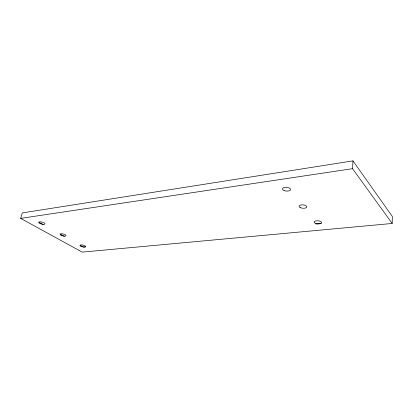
<?xml version="1.0" encoding="UTF-8"?>
<svg xmlns="http://www.w3.org/2000/svg" width="413" height="413" viewBox="0 0 413 413"><rect width="100%" height="100%" fill="white"/><g stroke="black" fill="none" stroke-linecap="round" stroke-linejoin="round"><path stroke-width="0.62" d="M392.18 223.464L392.35 216.495L352.97 160.879L22.287 212.912L20.65 218.379L82.208 252.121L392.18 223.464L352.537 168.674L352.97 160.879M20.65 218.379L352.537 168.674M85.377 246.886L83.457 247.077L80.091 245.198M316.09 224.047L321.216 223.541M38.564 222.003L43.05 224.512M59.885 233.913L64.376 236.422M80.788 246.169A2.845 0.893 13.1 0 0 85.476 246.788A2.845 0.893 13.1 0 0 82.197 244.945A2.845 0.893 13.1 0 0 80.788 246.169M61.088 235.183A2.963 0.955 13.9 0 0 65.925 235.818A2.963 0.955 13.9 0 0 62.409 233.841A2.963 0.955 13.9 0 0 61.088 235.183M39.927 223.387A3.098 1.017 14.7 0 0 44.919 224.032A3.098 1.017 14.7 0 0 41.14 221.905A3.098 1.017 14.7 0 0 39.927 223.387M284.149 190.563A4.115 1.864 5.2 0 0 290.613 189.691A4.115 1.864 5.2 0 0 284.831 187.388A4.115 1.864 5.2 0 0 284.149 190.563M300.581 207.749A3.939 1.683 4.7 0 0 306.844 207.027A3.939 1.683 4.7 0 0 301.402 204.905A3.939 1.683 4.7 0 0 300.581 207.749M315.527 223.376A3.784 1.523 4.4 0 0 321.598 222.783A3.784 1.523 4.4 0 0 316.456 220.821A3.784 1.523 4.4 0 0 315.527 223.376"/></g></svg>
